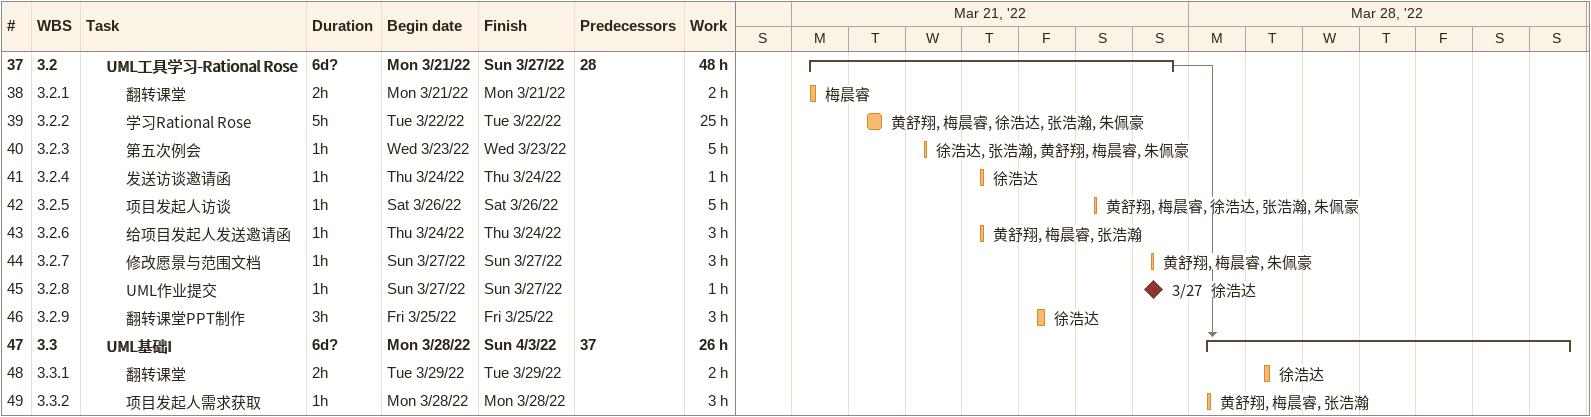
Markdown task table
| ID | WBS | Task | Duration | Start | Finish | Predecessors | Resources | Work (h) |
|---|---|---|---|---|---|---|---|---|
| 37 | 3.2 | **UML工具学习-Rational Rose** | 6d? | 2022-03-21 | 2022-03-27 | 28 |  | 48 |
| 38 | 3.2.1 | 翻转课堂 | 2h | 2022-03-21 | 2022-03-21 |  | 梅晨睿 | 2 |
| 39 | 3.2.2 | 学习Rational Rose | 5h | 2022-03-22 | 2022-03-22 |  | 黄舒翔, 梅晨睿, 徐浩达, 张浩瀚, 朱佩豪 | 25 |
| 40 | 3.2.3 | 第五次例会 | 1h | 2022-03-23 | 2022-03-23 |  | 徐浩达, 张浩瀚, 黄舒翔, 梅晨睿, 朱佩豪 | 5 |
| 41 | 3.2.4 | 发送访谈邀请函 | 1h | 2022-03-24 | 2022-03-24 |  | 徐浩达 | 1 |
| 42 | 3.2.5 | 项目发起人访谈 | 1h | 2022-03-26 | 2022-03-26 |  | 黄舒翔, 梅晨睿, 徐浩达, 张浩瀚, 朱佩豪 | 5 |
| 43 | 3.2.6 | 给项目发起人发送邀请函 | 1h | 2022-03-24 | 2022-03-24 |  | 黄舒翔, 梅晨睿, 张浩瀚 | 3 |
| 44 | 3.2.7 | 修改愿景与范围文档 | 1h | 2022-03-27 | 2022-03-27 |  | 黄舒翔, 梅晨睿, 朱佩豪 | 3 |
| 45 | 3.2.8 | UML作业提交 | 1h | 2022-03-27 | 2022-03-27 |  | 徐浩达 | 1 |
| 46 | 3.2.9 | 翻转课堂PPT制作 | 3h | 2022-03-25 | 2022-03-25 |  | 徐浩达 | 3 |
| 47 | 3.3 | **UML基础I** | 6d? | 2022-03-28 | 2022-04-03 | 37 |  | 26 |
| 48 | 3.3.1 | 翻转课堂 | 2h | 2022-03-29 | 2022-03-29 |  | 徐浩达 | 2 |
| 49 | 3.3.2 | 项目发起人需求获取 | 1h | 2022-03-28 | 2022-03-28 |  | 黄舒翔, 梅晨睿, 张浩瀚 | 3 |
